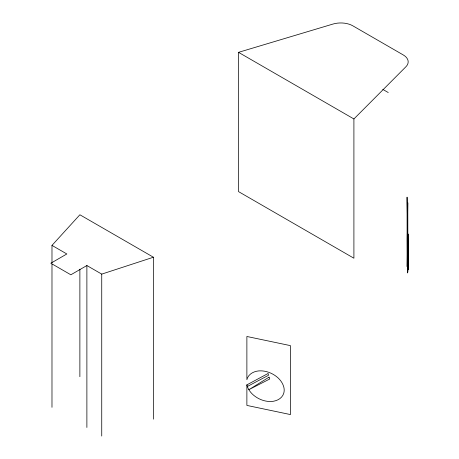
<?xml version="1.0" encoding="UTF-8"?>
<svg xmlns="http://www.w3.org/2000/svg" width="459" height="459" viewBox="0 0 459 459"><rect width="100%" height="100%" fill="white"/><g stroke="black" fill="none" stroke-linecap="round" stroke-linejoin="round"><path stroke-width="0.69" d="M51.982 262.588L51.982 245.393L79.877 214.766L153.426 257.229L153.426 419.165M353.906 118.961L405.922 66.739A17 9.817 0 0 0 403.203 54.908L352.828 25.824A17 9.817 0 0 0 332.982 24.052L238.519 52.343L238.519 191.604L353.906 258.222L353.906 118.961L238.519 52.343M153.426 257.229L101.737 274.115L86.883 265.537L70.852 274.792L50.823 263.225L66.848 253.97L51.982 245.393M246.879 384.877L268.108 373.465L268.504 375.29L247.332 386.495C249.581 392.726 255.095 397.27 261.108 399.691A22.021 16.891 32.2 0 0 269.014 401.464C274.924 401.941 281.981 399.33 283.771 393.151A16.484 12.645 32.2 0 0 283.771 386.926C281.797 379.932 275.624 374.871 269.014 372.41A22.021 16.897 32.2 0 0 261.108 370.861C255.221 370.533 248.325 373.471 246.879 379.696L246.879 336.481L290.467 345.638L290.467 414.575L246.879 405.417L246.879 384.877L247.332 386.495M382.772 89.379L388.239 92.534M101.737 274.115L101.737 436.05M86.883 265.537L86.883 427.472M79.877 269.221L79.877 376.701M51.982 264.023L51.982 407.328M407.787 202.763L407.248 238.56L407.403 272.985L407.862 271.952L407.787 202.763M407.661 232.937L407.156 266.685L407.07 197.146L407.661 232.937M269.054 377.143L248.835 389.708L269.749 378.996L269.054 377.143M408.177 269.823L408.04 234.056L408.177 269.823"/></g></svg>
